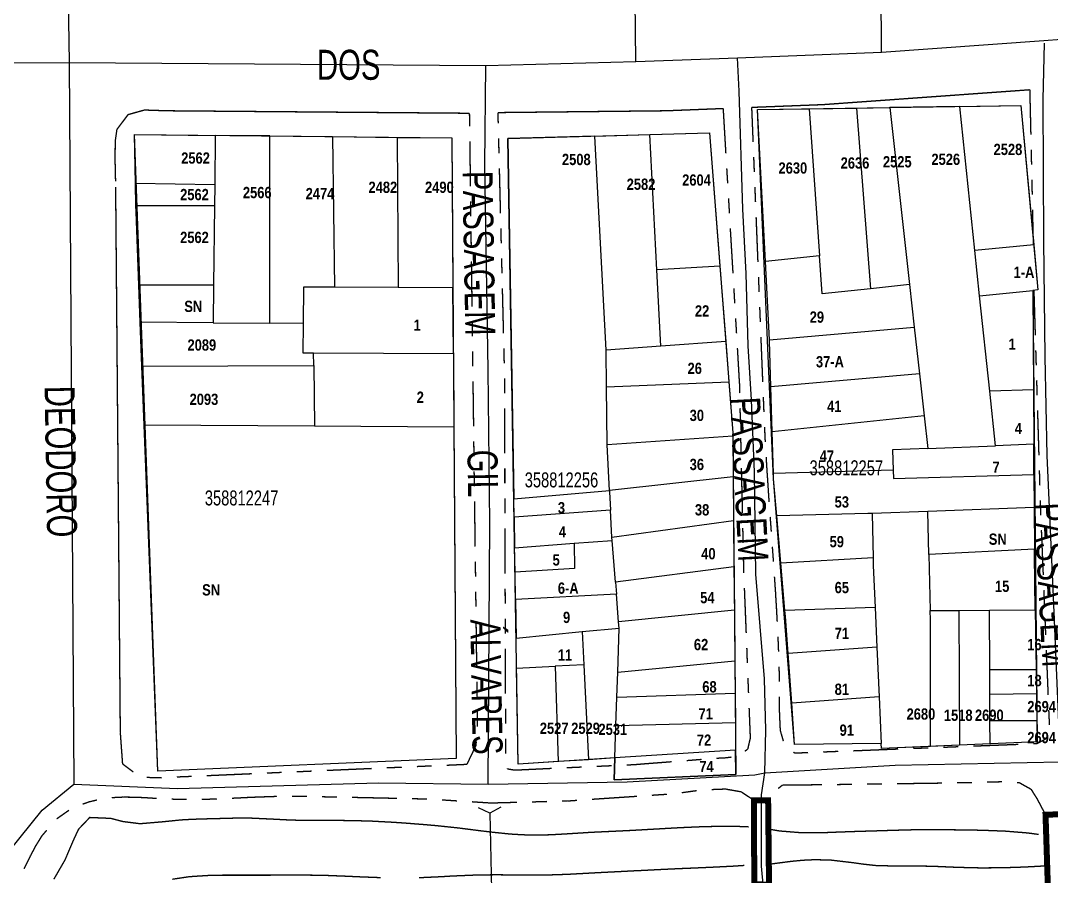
# Model space of a CAD drawing. Extents: x 201676 to 203188, y 4837754 to 4839005.
# Drawn here: x 201966.9 to 202104.2, y 4838520.7 to 4838634.8 of the extents above; entities that cross this region are included whole.
import ezdxf
from ezdxf.enums import TextEntityAlignment as Align

# ---------------------------------------------------------------- set-up
doc = ezdxf.new("R2010")
doc.units = 0
doc.header["$LTSCALE"] = 1.5
doc.header["$MEASUREMENT"] = 0
doc.linetypes.add('PHANTOMX2', pattern=[5, 2.5, -0.5, 0.5, -0.5, 0.5, -0.5])
for name, color, linetype in [('CD-MALHA-LOTES', 40, 'CONTINUOUS'), ('CD_TXT_QUADRA', 7, 'CONTINUOUS'), ('HD-CURSO-PERENE', 170, 'CONTINUOUS'), ('RU-QUADRAS', 210, 'CONTINUOUS'), ('SV-EIXO-RUA-N-PAV', 6, 'CONTINUOUS'), ('SV-EIXO-RUA-PAV', 20, 'CONTINUOUS'), ('SV-ESTIVAS', 7, 'CONTINUOUS'), ('SV-PONTE-BUEIRO', 7, 'CONTINUOUS'), ('SV-RUA-NAO-PAV-S-GUIA-C-GUIA', 7, 'PHANTOMX2'), ('SV-RUA-PAVIM-S-GUIA-C-GUIA', 7, 'CONTINUOUS'), ('SV-TXT-RUA-N-PAV-S-GUIA-C-GUIA', 7, 'CONTINUOUS'), ('SV-TXT-RUA-PAV-S-GUIA-C-GUIA', 7, 'CONTINUOUS'), ('Th_NmrPort', 7, 'CONTINUOUS')]:
    doc.layers.add(name, color=color, linetype=linetype)
doc.styles.add('ARIAL', font='ARIAL.TTF')
doc.styles.get("Standard").update_dxf_attribs({"font": 'swisscbo.ttf'})

# ---------------------------------------------------------------- blocks, each defined once
blk = doc.blocks.new('COD045', base_point=(201519.89, 4838593.29))
at = {"layer": 'SV-ESTIVAS'}
blk.add_lwpolyline([(201520.638538, 4838591.792924), (201519.89, 4838593.29), (201520.638538, 4838594.792924)], dxfattribs=at)

msp = doc.modelspace()

# ---------------------------------------------------------------- linework, layer by layer
at = {"layer": 'CD-MALHA-LOTES', "linetype": 'Continuous'}
for p, q in [((202078.25, 4838623.16), (202082.71, 4838623.23)), ((202092.01, 4838623.37), (202082.71, 4838623.23)), ((202082.71, 4838623.23), (202085.32, 4838599.63)), ((202092.01, 4838623.37), (202100.14, 4838623.49)), ((202094.03, 4838604.15), (202092.01, 4838623.37)), ((202100.14, 4838623.49), (202101.87, 4838604.94)), ((202065.07, 4838622.96), (202071.95, 4838623.07)), ((202066.14, 4838602.69), (202065.07, 4838622.96)), ((202071.95, 4838623.07), (202078.25, 4838623.16)), ((202071.95, 4838623.07), (202073.33, 4838603.45)), ((202078.25, 4838623.16), (202080.12, 4838599.07)), ((201982.11, 4838619.64), (201992.85, 4838619.51)), ((201982.23, 4838613.08), (201982.11, 4838619.64)), ((201992.85, 4838619.51), (201992.77, 4838612.93)), ((202000.13, 4838619.43), (201992.85, 4838619.51)), ((202000.13, 4838594.48), (202000.13, 4838619.43)), ((202000.13, 4838619.43), (202008.46, 4838619.34)), ((202008.46, 4838619.34), (202008.74, 4838599.27)), ((202008.46, 4838619.34), (202017.08, 4838619.25)), ((202017.08, 4838619.25), (202017.23, 4838599.24)), ((202017.08, 4838619.25), (202024.36, 4838619.17)), ((202024.36, 4838619.17), (202024.5, 4838599.21)), ((202043.41, 4838619.41), (202031.82, 4838619.1)), ((202031.82, 4838619.1), (202032.62, 4838571.08)), ((202043.41, 4838619.41), (202050.72, 4838619.61)), ((202044.92, 4838590.86), (202043.41, 4838619.41)), ((202050.72, 4838619.61), (202058.67, 4838619.83)), ((202051.66, 4838601.57), (202050.72, 4838619.61)), ((202058.67, 4838619.83), (202060.06, 4838602.07)), ((201992.77, 4838612.93), (201982.23, 4838613.08)), ((201982.28, 4838610.11), (201982.23, 4838613.08)), ((201992.77, 4838612.93), (201992.74, 4838610.11)), ((201992.74, 4838610.11), (201982.28, 4838610.11)), ((201982.3, 4838609.33), (201982.28, 4838610.11)), ((201992.74, 4838610.11), (201992.62, 4838599.53)), ((201982.67, 4838599.53), (201982.3, 4838609.33)), ((202101.87, 4838604.94), (202094.03, 4838604.15)), ((202094.66, 4838598.13), (202094.03, 4838604.15)), ((202101.87, 4838604.94), (202102.43, 4838598.92)), ((202073.33, 4838603.45), (202066.14, 4838602.69)), ((202066.69, 4838592.26), (202066.14, 4838602.69)), ((202073.69, 4838598.38), (202073.33, 4838603.45)), ((202060.06, 4838602.07), (202051.66, 4838601.57)), ((202052.19, 4838591.4), (202051.66, 4838601.57)), ((202060.06, 4838602.07), (202060.84, 4838592.05)), ((201992.62, 4838599.53), (201982.67, 4838599.53)), ((201982.86, 4838594.62), (201982.67, 4838599.53)), ((201992.62, 4838599.53), (201992.56, 4838594.54)), ((202004.59, 4838599.28), (202004.54, 4838594.44)), ((202008.74, 4838599.27), (202004.59, 4838599.28)), ((202017.23, 4838599.24), (202008.74, 4838599.27)), ((202024.5, 4838599.21), (202017.23, 4838599.24)), ((202024.56, 4838590.45), (202024.5, 4838599.21)), ((202080.12, 4838599.07), (202073.69, 4838598.38)), ((202085.32, 4838599.63), (202080.12, 4838599.07)), ((202085.32, 4838599.63), (202085.95, 4838593.93)), ((202094.66, 4838598.13), (202101.73, 4838598.85)), ((202102.43, 4838598.92), (202101.73, 4838598.85)), ((202101.73, 4838598.85), (202101.82, 4838585.6)), ((202096, 4838585.41), (202094.66, 4838598.13)), ((201992.56, 4838594.54), (201982.86, 4838594.62)), ((201983.09, 4838588.75), (201982.86, 4838594.62)), ((201992.56, 4838594.54), (202000.13, 4838594.48)), ((202004.54, 4838594.44), (202000.13, 4838594.48)), ((202004.54, 4838594.44), (202004.51, 4838590.54)), ((202066.69, 4838592.26), (202085.95, 4838593.93)), ((202085.95, 4838593.93), (202086.64, 4838587.71)), ((202060.84, 4838592.05), (202052.19, 4838591.4)), ((202060.84, 4838592.05), (202061.26, 4838586.65)), ((202066.69, 4838592.14), (202066.69, 4838592.26)), ((202066.86, 4838586), (202066.69, 4838592.14)), ((202004.51, 4838590.54), (202005.93, 4838590.54)), ((202005.96, 4838588.85), (202005.93, 4838590.54)), ((202005.93, 4838590.54), (202024.56, 4838590.45)), ((202024.56, 4838590.45), (202024.63, 4838580.63)), ((202052.19, 4838591.4), (202044.92, 4838590.86)), ((202044.98, 4838585.99), (202044.92, 4838590.86)), ((201983.09, 4838588.75), (202005.96, 4838588.85)), ((201983.4, 4838580.87), (201983.09, 4838588.75)), ((202005.96, 4838588.85), (202006.08, 4838580.74)), ((202086.64, 4838587.71), (202066.86, 4838586)), ((202086.64, 4838587.71), (202087.26, 4838582.13)), ((202044.98, 4838585.99), (202061.26, 4838586.65)), ((202061.26, 4838586.65), (202061.79, 4838579.88)), ((202045.06, 4838578.27), (202044.98, 4838585.99)), ((202067.03, 4838579.99), (202066.86, 4838586)), ((202101.82, 4838585.6), (202096, 4838585.41)), ((202096.76, 4838578.14), (202096, 4838585.41)), ((202101.82, 4838585.6), (202101.86, 4838578.34)), ((202087.26, 4838582.13), (202067.03, 4838579.99)), ((202087.26, 4838582.13), (202087.74, 4838577.77)), ((202006.08, 4838580.74), (201983.4, 4838580.87)), ((201985.18, 4838534.78), (201983.4, 4838580.87)), ((202024.63, 4838580.63), (202006.08, 4838580.74)), ((202024.63, 4838580.63), (202024.95, 4838536.47)), ((202061.79, 4838579.41), (202045.06, 4838578.27)), ((202061.79, 4838579.88), (202061.79, 4838579.41)), ((202061.79, 4838579.41), (202061.84, 4838573.98)), ((202067.19, 4838574.42), (202067.03, 4838579.99)), ((202045.37, 4838572.18), (202045.06, 4838578.27)), ((202087.74, 4838577.77), (202096.76, 4838578.14)), ((202101.86, 4838578.34), (202096.76, 4838578.14)), ((202101.89, 4838574.3), (202101.86, 4838578.34)), ((202087.74, 4838577.77), (202083.05, 4838577.58)), ((202083.05, 4838577.58), (202083.15, 4838574.89)), ((202061.84, 4838573.98), (202045.37, 4838572.18)), ((202061.84, 4838573.98), (202061.89, 4838568.12)), ((202083.15, 4838574.89), (202067.19, 4838574.42)), ((202067.21, 4838573.75), (202067.19, 4838574.42)), ((202083.15, 4838574.89), (202083.19, 4838573.77)), ((202083.19, 4838573.77), (202101.89, 4838574.3)), ((202101.89, 4838574.3), (202101.92, 4838569.9)), ((202067.64, 4838568.81), (202067.21, 4838573.75)), ((202032.62, 4838571.08), (202045.37, 4838572.18)), ((202032.66, 4838568.63), (202032.62, 4838571.08)), ((202045.37, 4838572.18), (202045.38, 4838571.98)), ((202045.38, 4838571.98), (202045.5, 4838569.57)), ((202101.92, 4838569.9), (202087.75, 4838569.39)), ((202101.92, 4838569.9), (202101.96, 4838564.34)), ((202045.5, 4838569.57), (202032.66, 4838568.63)), ((202032.66, 4838568.63), (202032.72, 4838564.55)), ((202045.69, 4838565.91), (202045.5, 4838569.57)), ((202079.77, 4838569.1), (202067.64, 4838568.81)), ((202068.18, 4838562.5), (202067.64, 4838568.81)), ((202080.35, 4838569.12), (202079.77, 4838569.1)), ((202087.75, 4838569.39), (202080.35, 4838569.12)), ((202080.35, 4838569.12), (202080.48, 4838563.21)), ((202087.89, 4838563.64), (202087.75, 4838569.39)), ((202061.89, 4838568.12), (202045.69, 4838565.91)), ((202061.89, 4838568.12), (202061.94, 4838561.99)), ((202045.71, 4838565.53), (202045.69, 4838565.91)), ((202032.72, 4838564.55), (202040.67, 4838565.15)), ((202032.78, 4838561.31), (202032.72, 4838564.55)), ((202040.67, 4838565.15), (202045.71, 4838565.53)), ((202040.67, 4838565.15), (202040.7, 4838561.79)), ((202046.16, 4838559.94), (202045.71, 4838565.53)), ((202101.96, 4838564.34), (202087.89, 4838563.64)), ((202101.96, 4838563.56), (202101.96, 4838564.34)), ((202080.48, 4838563.21), (202068.18, 4838562.5)), ((202080.48, 4838563.21), (202080.5, 4838562.17)), ((202087.89, 4838563.64), (202088.08, 4838556.17)), ((202102.07, 4838556.26), (202101.96, 4838563.56)), ((202040.7, 4838561.79), (202032.78, 4838561.31)), ((202061.94, 4838561.99), (202046.16, 4838559.94)), ((202061.94, 4838561.99), (202061.99, 4838556.23)), ((202068.73, 4838556.19), (202068.18, 4838562.5)), ((202080.5, 4838562.17), (202080.75, 4838556.59)), ((202032.84, 4838557.66), (202032.78, 4838561.31)), ((202046.16, 4838559.94), (202046.29, 4838558.34)), ((202046.29, 4838558.34), (202032.84, 4838557.66)), ((202032.84, 4838557.66), (202032.92, 4838552.51)), ((202046.58, 4838554.66), (202046.29, 4838558.34)), ((202061.99, 4838556.23), (202046.58, 4838554.66)), ((202061.99, 4838556.23), (202062.05, 4838549.49)), ((202080.75, 4838556.59), (202068.73, 4838556.19)), ((202068.8, 4838555.37), (202068.73, 4838556.19)), ((202080.75, 4838556.59), (202080.98, 4838551.31)), ((202088.08, 4838556.17), (202091.91, 4838556.19)), ((202088.11, 4838554.95), (202088.08, 4838556.17)), ((202091.91, 4838556.19), (202095.97, 4838556.22)), ((202091.91, 4838556.19), (202092, 4838538.24)), ((202095.97, 4838556.22), (202102.07, 4838556.26)), ((202096, 4838548.26), (202095.97, 4838556.22)), ((202102.07, 4838556.26), (202102.2, 4838548.26)), ((202046.65, 4838553.84), (202046.58, 4838554.66)), ((202069.15, 4838550.44), (202068.8, 4838555.37)), ((202088.12, 4838538.07), (202088.11, 4838554.95)), ((202032.92, 4838552.51), (202041.73, 4838553.36)), ((202041.73, 4838553.36), (202046.65, 4838553.84)), ((202041.73, 4838553.36), (202041.95, 4838548.94)), ((202046.45, 4838547.97), (202046.65, 4838553.84)), ((202032.99, 4838548.49), (202032.92, 4838552.51)), ((202080.98, 4838551.31), (202069.15, 4838550.44)), ((202080.98, 4838551.31), (202081.27, 4838544.65)), ((202046.45, 4838547.97), (202062.05, 4838549.49)), ((202062.05, 4838549.49), (202062.09, 4838545.18)), ((202069.63, 4838543.81), (202069.15, 4838550.44)), ((202032.99, 4838548.49), (202038.12, 4838548.75)), ((202033.2, 4838535.69), (202032.99, 4838548.49)), ((202041.95, 4838548.94), (202038.12, 4838548.75)), ((202038.12, 4838548.75), (202038.52, 4838536.03)), ((202041.95, 4838548.94), (202042.57, 4838536.29)), ((202046.34, 4838544.63), (202046.45, 4838547.97)), ((202102.2, 4838548.26), (202096, 4838548.26)), ((202096.02, 4838544.98), (202096, 4838548.26)), ((202102.2, 4838548.26), (202102.24, 4838545.09)), ((202046.34, 4838544.63), (202062.09, 4838545.18)), ((202062.09, 4838545.18), (202062.13, 4838541.23)), ((202102.24, 4838545.09), (202096.02, 4838544.98)), ((202096.04, 4838541.46), (202096.02, 4838544.98)), ((202102.24, 4838545.09), (202102.3, 4838541.46)), ((202046.21, 4838540.84), (202046.34, 4838544.63)), ((202081.27, 4838544.65), (202069.63, 4838543.81)), ((202070.02, 4838538.33), (202069.63, 4838543.81)), ((202081.27, 4838544.65), (202081.55, 4838538.47)), ((202046.07, 4838536.52), (202046.21, 4838540.84)), ((202046.21, 4838540.84), (202062.13, 4838541.23)), ((202062.13, 4838541.23), (202062.16, 4838537.56)), ((202102.3, 4838541.46), (202096.04, 4838541.46)), ((202096.05, 4838538.41), (202096.04, 4838541.46)), ((202102.3, 4838541.46), (202102.34, 4838538.67)), ((202081.55, 4838538.47), (202070.02, 4838538.33)), ((202081.58, 4838537.8), (202081.55, 4838538.47)), ((202092, 4838538.24), (202088.12, 4838538.07)), ((202096.05, 4838538.41), (202092, 4838538.24)), ((202102.34, 4838538.67), (202096.05, 4838538.41)), ((202062.16, 4838537.56), (202046.07, 4838536.52)), ((202062.19, 4838534.3), (202062.16, 4838537.56)), ((202088.12, 4838538.07), (202081.58, 4838537.8)), ((202024.95, 4838536.47), (201985.18, 4838534.78)), ((202038.52, 4838536.03), (202033.2, 4838535.69)), ((202042.57, 4838536.29), (202038.52, 4838536.03)), ((202046.07, 4838536.52), (202042.57, 4838536.29)), ((202046.07, 4838536.52), (202045.97, 4838533.6)), ((202045.97, 4838533.6), (202062.19, 4838534.3))]:
    msp.add_line(p, q, dxfattribs=at)
at = {"layer": 'HD-CURSO-PERENE', "const_width": 0.18}
for points in [[(201971.35, 4838520.36), (201972.84, 4838522.94), (201973.95, 4838525.54), (201974.64, 4838527.03), (201976.13, 4838528.59), (201978.94, 4838528.47), (201980.54, 4838528.05), (201982.82, 4838527.76), (201985.79, 4838528.01), (201988.35, 4838528.27), (201989.85, 4838528.35), (201991.36, 4838528.4), (201993.71, 4838528.46), (201995.21, 4838528.5), (201997.71, 4838528.5), (202000.71, 4838528.36), (202002.2, 4838528.28), (202004.74, 4838528.19), (202007.74, 4838528.19), (202009.8, 4838528.19), (202011.3, 4838528.17), (202013.56, 4838528.11), (202016.56, 4838527.95), (202018.05, 4838527.85), (202020.83, 4838527.63), (202022.32, 4838527.5), (202025.17, 4838527.2), (202028.15, 4838526.82), (202029.63, 4838526.64), (202032.15, 4838526.38), (202033.65, 4838526.29), (202035.15, 4838526.24), (202037.38, 4838526.28), (202038.88, 4838526.36), (202040.37, 4838526.45), (202042.88, 4838526.61), (202045.87, 4838526.75), (202048.37, 4838526.87), (202051.36, 4838527.04), (202053.46, 4838527.16), (202054.96, 4838527.24), (202057.91, 4838527.37), (202060.91, 4838527.42), (202062.41, 4838527.4), (202063.91, 4838527.34)], [(202066.53, 4838527.05), (202068.02, 4838526.79), (202071, 4838526.55), (202072.72, 4838526.55), (202074.22, 4838526.58), (202075.72, 4838526.64), (202077.97, 4838526.72), (202080.97, 4838526.81), (202083.17, 4838526.88), (202084.67, 4838526.92), (202086.17, 4838526.96), (202088.67, 4838526.97), (202091.67, 4838526.94), (202093.93, 4838526.91), (202095.43, 4838526.87), (202098.05, 4838526.77), (202101.04, 4838526.53), (202102.53, 4838526.33)], [(202066.58, 4838522.35), (202069.55, 4838522.74), (202071.11, 4838522.89), (202072.61, 4838522.96), (202074.76, 4838522.92), (202077.74, 4838522.57), (202079.23, 4838522.36), (202080.9, 4838522.18), (202083.9, 4838522.11), (202085.4, 4838522.13), (202088.32, 4838522.09), (202091.32, 4838521.96), (202093.33, 4838521.9), (202094.83, 4838521.87), (202096.33, 4838521.88), (202097.83, 4838521.9), (202099.44, 4838521.94), (202100.94, 4838522), (202103.66, 4838522.15)], [(202020, 4838520.56), (202023, 4838520.7), (202024.49, 4838520.79), (202027.39, 4838520.91), (202028.89, 4838520.94), (202030.39, 4838520.95), (202032.95, 4838520.93), (202034.45, 4838520.91), (202036.7, 4838520.91), (202039.7, 4838521.01), (202041.2, 4838521.09), (202043.55, 4838521.22), (202046.54, 4838521.37), (202048.65, 4838521.48), (202050.15, 4838521.55), (202051.64, 4838521.63), (202054.59, 4838521.77), (202056.09, 4838521.83), (202058.83, 4838521.95), (202061.83, 4838522.1), (202063.32, 4838522.2)], [(201987.14, 4838520.36), (201989.4, 4838520.7), (201992.39, 4838520.89), (201993.89, 4838520.9), (201996.75, 4838520.9), (201999.75, 4838520.9), (202002.75, 4838520.91), (202004.25, 4838520.91), (202005.75, 4838520.9), (202007.56, 4838520.87), (202010.56, 4838520.75), (202012.06, 4838520.68), (202014.89, 4838520.57)]]:
    msp.add_lwpolyline(points, dxfattribs=at)
at = {"layer": 'RU-QUADRAS', "color": 6, "linetype": 'Continuous'}
for points in [[(202065.07, 4838622.96), (202100.14, 4838623.49), (202102.43, 4838598.92), (202101.73, 4838598.85), (202102.34, 4838538.67), (202081.58, 4838537.8), (202081.55, 4838538.47), (202070.02, 4838538.33), (202067.21, 4838573.75)], [(201982.11, 4838619.64), (202024.36, 4838619.17), (202024.95, 4838536.47), (201985.18, 4838534.78)], [(202031.82, 4838619.1), (202058.67, 4838619.83), (202061.79, 4838579.88), (202062.19, 4838534.3), (202045.97, 4838533.6), (202046.07, 4838536.52), (202033.2, 4838535.69)]]:
    msp.add_lwpolyline(points, close=True, dxfattribs=at)
at = {"layer": 'SV-EIXO-RUA-N-PAV'}
for points in [[(202103.26, 4838631.8), (202103.07, 4838624.28), (202103.16, 4838605.47), (202103.35, 4838590), (202103.63, 4838576.84), (202104.39, 4838559.02), (202105.41, 4838535.99)], [(202029.19, 4838533.01), (202029.41, 4838567.84), (202029.19, 4838588.27), (202028.76, 4838615.58), (202028.87, 4838628.83)], [(202066.05, 4838534.53), (202066.18, 4838540.22), (202065.99, 4838547.07), (202064.85, 4838561.04), (202064.67, 4838574.63), (202064.29, 4838584.28), (202063.81, 4838591.45), (202063.57, 4838601.1), (202063.1, 4838609.66), (202062.63, 4838625.41), (202062.39, 4838629.86)], [(201961.7, 4838518.24), (201965.39, 4838524.08), (201969.81, 4838529.56), (201974, 4838533.01), (201987.83, 4838532.47), (202014.57, 4838533.23), (202029.19, 4838533.01), (202047.72, 4838533.35), (202064.71, 4838534.29), (202066.05, 4838534.53), (202083.39, 4838535.55), (202105.41, 4838535.99), (202112.27, 4838534.3), (202128.82, 4838534.73), (202145.15, 4838535.28), (202154.57, 4838536.16), (202162.68, 4838536.82), (202168.65, 4838534.22), (202182.8, 4838533.09), (202194.52, 4838532.21), (202206.58, 4838532.1), (202215.95, 4838533.97), (202220.33, 4838536.6)], [(202065.6, 4838399.98), (202065.37, 4838426.02), (202065.64, 4838463.04), (202065.91, 4838504.05), (202066.14, 4838516.34), (202065.62, 4838522.1), (202065.62, 4838531.59), (202066.05, 4838534.53)]]:
    msp.add_lwpolyline(points, dxfattribs=at)
at = {"layer": 'SV-EIXO-RUA-PAV'}
for points in [[(201972.21, 4838745.74), (201972.49, 4838684.39), (201973.39, 4838629.23), (201974, 4838533.01)], [(202048.87, 4838629.38), (202048.48, 4838666.25), (202047.7, 4838697.86), (202046.14, 4838745.74)], [(202081.6, 4838630.62), (202081.38, 4838672.52), (202080.93, 4838702.48), (202080.7, 4838723.43)], [(201754.17, 4838629.63), (201754.97, 4838629.6), (201836.2, 4838630.11), (201847.72, 4838628.58), (201973.39, 4838629.23), (202028.87, 4838628.83), (202048.87, 4838629.38), (202062.39, 4838629.86), (202081.6, 4838630.62), (202103.2, 4838632.16), (202133.82, 4838634.47), (202138.5, 4838634.62), (202168.44, 4838636.51), (202172.88, 4838636.89), (202217.95, 4838640.35), (202231.87, 4838640.66), (202278.72, 4838645.72), (202318.41, 4838649.42)]]:
    msp.add_lwpolyline(points, dxfattribs=at)
at = {"layer": 'SV-ESTIVAS'}
msp.add_lwpolyline([(202029.43, 4838529.17), (202029.64, 4838518.95)], dxfattribs=at)
at = {"layer": 'SV-PONTE-BUEIRO', "const_width": 0.8}
for points in [[(202066.61, 4838519.63), (202066.49, 4838530.87), (202064.59, 4838530.89), (202064.65, 4838519.69)], [(202106.9, 4838518.56), (202106.59, 4838529.07), (202103.44, 4838528.95), (202103.78, 4838518.39)]]:
    msp.add_lwpolyline(points, close=True, dxfattribs=at)
at = {"layer": 'SV-RUA-NAO-PAV-S-GUIA-C-GUIA', "const_width": 0.18}
for points in [[(202101.35, 4838625.59), (202101.49, 4838619.59)], [(202064.33, 4838622.6), (202064.3, 4838623.24)], [(202026.72, 4838621.7), (202026.71, 4838622.46)], [(202030.51, 4838622.1), (202030.5, 4838622.55)], [(202030.54, 4838621.1), (202030.51, 4838622.1)], [(202060.51, 4838623.09), (202060.86, 4838617.1)], [(202064.49, 4838618.61), (202064.33, 4838622.6)], [(202026.73, 4838620.7), (202026.72, 4838621.7)], [(202030.64, 4838617.1), (202030.59, 4838619.1)], [(202026.84, 4838612.7), (202026.76, 4838618.7)], [(202064.65, 4838614.61), (202064.57, 4838616.61)], [(202101.53, 4838617.59), (202101.58, 4838615.59)], [(202030.84, 4838609.1), (202030.69, 4838615.1)], [(202060.98, 4838615.1), (202061.1, 4838613.11)], [(202101.62, 4838613.59), (202101.67, 4838611.59)], [(202064.81, 4838610.61), (202064.73, 4838612.61)], [(202061.22, 4838611.11), (202061.34, 4838609.11)], [(202026.89, 4838608.7), (202026.86, 4838610.7)], [(202101.71, 4838609.59), (202101.8, 4838605.6)], [(202065.13, 4838602.62), (202064.89, 4838608.61)], [(202026.94, 4838604.7), (202026.92, 4838606.7)], [(202030.94, 4838605.11), (202030.89, 4838607.1)], [(202061.45, 4838607.12), (202061.81, 4838601.13)], [(202101.8, 4838605.6), (202101.82, 4838604.88)], [(202027.05, 4838596.7), (202026.97, 4838602.7)], [(202031.04, 4838601.11), (202030.99, 4838603.11)], [(202065.29, 4838598.62), (202065.21, 4838600.62)], [(202031.24, 4838593.11), (202031.09, 4838599.11)], [(202061.93, 4838599.13), (202062.04, 4838597.14)], [(202101.9, 4838598.87), (202102.08, 4838592.87)], [(202065.45, 4838594.63), (202065.37, 4838596.62)], [(202027.1, 4838592.71), (202027.07, 4838594.71)], [(202062.16, 4838595.14), (202062.28, 4838593.14)], [(202065.77, 4838586.63), (202065.53, 4838592.63)], [(202027.15, 4838588.71), (202027.12, 4838590.71)], [(202031.34, 4838589.11), (202031.29, 4838591.11)], [(202062.4, 4838591.15), (202062.63, 4838587.15)], [(202102.14, 4838590.87), (202102.2, 4838588.87)], [(202027.26, 4838580.71), (202027.18, 4838586.71)], [(202031.39, 4838585.11), (202031.38, 4838587.11)], [(202062.63, 4838587.15), (202062.68, 4838586.37)], [(202062.68, 4838586.37), (202062.71, 4838585.15)], [(202102.26, 4838586.88), (202102.32, 4838584.88)], [(202065.93, 4838582.64), (202065.85, 4838584.63)], [(202031.41, 4838577.11), (202031.39, 4838583.11)], [(202062.75, 4838583.15), (202062.8, 4838581.16)], [(202102.38, 4838582.88), (202102.56, 4838576.88)], [(202066.04, 4838580.14), (202066.02, 4838580.64)], [(202066.06, 4838579.64), (202066.04, 4838580.14)], [(202066.11, 4838578.64), (202066.06, 4838579.64)], [(202027.31, 4838576.71), (202027.28, 4838578.71)], [(202062.84, 4838579.16), (202062.89, 4838577.16)], [(202066.29, 4838575.61), (202066.23, 4838576.64)], [(202031.42, 4838573.11), (202031.42, 4838575.11)], [(202062.93, 4838575.16), (202063.07, 4838569.16)], [(202066.35, 4838574.65), (202066.29, 4838575.61)], [(202027.36, 4838572.71), (202027.33, 4838574.71)], [(202066.39, 4838574.1), (202066.35, 4838574.65)], [(202066.42, 4838573.65), (202066.39, 4838574.1)], [(202102.62, 4838574.88), (202102.68, 4838572.88)], [(202066.49, 4838572.58), (202066.42, 4838573.65)], [(202066.55, 4838571.65), (202066.49, 4838572.58)], [(202031.43, 4838569.11), (202031.43, 4838571.11)], [(202066.59, 4838571.07), (202066.55, 4838571.65)], [(202066.62, 4838570.66), (202066.59, 4838571.07)], [(202027.46, 4838564.71), (202027.39, 4838570.71)], [(202102.74, 4838570.88), (202102.77, 4838569.88)], [(202102.77, 4838569.88), (202102.78, 4838569.56)], [(202066.81, 4838568.04), (202066.76, 4838568.66)], [(202102.78, 4838569.56), (202102.81, 4838568.88)], [(202031.46, 4838561.11), (202031.44, 4838567.11)], [(202063.11, 4838567.16), (202063.16, 4838565.16)], [(202066.84, 4838567.66), (202066.81, 4838568.04)], [(202066.91, 4838566.67), (202066.84, 4838567.66)], [(202102.89, 4838566.89), (202103.14, 4838560.89)], [(202067.14, 4838563.49), (202067.05, 4838564.67)], [(202063.2, 4838563.16), (202063.25, 4838561.16)], [(202067.2, 4838562.68), (202067.14, 4838563.49)], [(202027.52, 4838560.71), (202027.49, 4838562.71)], [(202067.35, 4838560.47), (202067.33, 4838560.68)], [(202067.4, 4838559.68), (202067.35, 4838560.47)], [(202027.57, 4838556.71), (202027.54, 4838558.71)], [(202031.47, 4838557.11), (202031.46, 4838559.11)], [(202063.33, 4838559.16), (202063.57, 4838553.17)], [(202067.45, 4838558.96), (202067.4, 4838559.68)], [(202067.47, 4838558.69), (202067.45, 4838558.96)], [(202067.54, 4838557.46), (202067.47, 4838558.69)], [(202103.22, 4838558.89), (202103.3, 4838556.89)], [(202067.59, 4838556.69), (202067.54, 4838557.46)], [(202067.7, 4838554.69), (202067.59, 4838556.69)], [(202027.67, 4838548.71), (202027.59, 4838554.71)], [(202031.48, 4838553.11), (202031.47, 4838555.11)], [(202103.38, 4838554.9), (202103.46, 4838552.9)], [(202067.85, 4838551.48), (202067.8, 4838552.7)], [(202031.5, 4838545.43), (202031.48, 4838551.11)], [(202063.65, 4838551.17), (202063.72, 4838549.17)], [(202067.88, 4838550.7), (202067.85, 4838551.48)], [(202103.55, 4838550.9), (202103.79, 4838544.9)], [(202067.95, 4838548.53), (202067.95, 4838548.7)], [(202067.97, 4838547.7), (202067.95, 4838548.53)], [(202067.98, 4838546.7), (202067.97, 4838547.7)], [(202027.73, 4838544.71), (202027.7, 4838546.71)], [(202063.8, 4838547.17), (202063.88, 4838545.17)], [(202031.5, 4838545.11), (202031.5, 4838545.43)], [(202068, 4838542.69), (202068, 4838544.7)], [(202027.77, 4838541.3), (202027.75, 4838542.71)], [(202031.51, 4838541.11), (202031.51, 4838543.11)], [(202063.96, 4838543.17), (202064.08, 4838540.18)], [(202068.04, 4838541.7), (202068, 4838542.69)], [(202103.87, 4838542.91), (202103.96, 4838540.91)], [(202027.75, 4838540.71), (202027.77, 4838541.3)], [(202027.77, 4838541.3), (202027.77, 4838541.3)], [(202068.11, 4838540.18), (202068.04, 4838541.7)], [(201980.2, 4838539.92), (201980.49, 4838535.93)], [(202064.08, 4838540.18), (202064.12, 4838539.18)], [(202068.25, 4838539.72), (202068.11, 4838540.18)], [(202068.52, 4838538.76), (202068.25, 4838539.72)], [(202027.37, 4838537.76), (202027.57, 4838538.18)], [(202027.57, 4838538.18), (202027.62, 4838538.72)], [(202031.53, 4838537.11), (202031.52, 4838539.11)], [(202063.89, 4838538.2), (202063.78, 4838537.7)], [(202064.12, 4838539.18), (202063.89, 4838538.2)], [(202091.81, 4838538.02), (202089.81, 4838537.94)], [(202099.8, 4838538.33), (202093.81, 4838538.1)], [(202102.31, 4838538.43), (202101.8, 4838538.41)], [(202102.74, 4838538.67), (202102.31, 4838538.43)], [(202102.31, 4838538.43), (202102.31, 4838538.43)], [(202103.62, 4838539.15), (202102.74, 4838538.67)], [(202026.37, 4838535.67), (202027.37, 4838537.76)], [(202061.61, 4838536.64), (202060.79, 4838536.54)], [(202063.78, 4838537.7), (202063.38, 4838537.42)], [(202070.03, 4838537.17), (202069.88, 4838537.32)], [(202070.82, 4838537.2), (202070.03, 4838537.17)], [(202071.82, 4838537.24), (202070.82, 4838537.2)], [(202075.82, 4838537.4), (202073.82, 4838537.32)], [(202083.81, 4838537.71), (202077.82, 4838537.47)], [(202087.81, 4838537.86), (202085.81, 4838537.79)], [(201980.49, 4838535.93), (201980.5, 4838535.73)], [(201980.5, 4838535.73), (201981.94, 4838534.65)], [(202015.7, 4838535.21), (202017.7, 4838535.29)], [(202019.7, 4838535.38), (202021.69, 4838535.47)], [(202023.69, 4838535.55), (202025.69, 4838535.64)], [(202025.69, 4838535.64), (202026.37, 4838535.67)], [(202041.65, 4838535.31), (202039.66, 4838535.22)], [(202045.65, 4838535.49), (202043.65, 4838535.4)], [(202048.68, 4838535.63), (202047.65, 4838535.58)], [(202049.64, 4838535.71), (202048.68, 4838535.63)], [(202053.63, 4838536.02), (202049.64, 4838535.71)], [(202057.62, 4838536.33), (202055.63, 4838536.17)], [(202060.79, 4838536.54), (202059.61, 4838536.48)], [(201983.73, 4838533.95), (201984.59, 4838533.88)], [(201984.73, 4838533.88), (201985.52, 4838533.89)], [(201985.52, 4838533.89), (201985.73, 4838533.9)], [(201987.73, 4838533.99), (201989.72, 4838534.07)], [(201991.72, 4838534.16), (201997.72, 4838534.42)], [(201999.72, 4838534.51), (202001.71, 4838534.6)], [(202003.71, 4838534.68), (202005.71, 4838534.77)], [(202007.71, 4838534.86), (202013.7, 4838535.12)], [(202031.76, 4838535.06), (202031.74, 4838535.14)], [(202032.66, 4838534.91), (202031.76, 4838535.06)], [(202032.72, 4838534.9), (202032.66, 4838534.91)], [(202033.66, 4838534.94), (202032.72, 4838534.9)], [(202037.66, 4838535.13), (202033.66, 4838534.94)], [(201984.59, 4838533.88), (201984.73, 4838533.88)], [(202068.41, 4838532.91), (202067.82, 4838532.45)], [(202068.66, 4838532.91), (202068.41, 4838532.91)], [(202069.99, 4838532.91), (202068.66, 4838532.91)], [(202070.66, 4838532.92), (202069.99, 4838532.91)], [(202073.66, 4838532.96), (202070.66, 4838532.92)], [(202077.66, 4838533.01), (202075.66, 4838532.98)], [(202081.66, 4838533.06), (202079.66, 4838533.04)], [(202084.46, 4838533.1), (202083.66, 4838533.09)], [(202084.66, 4838533.1), (202084.46, 4838533.1)], [(202084.46, 4838533.1), (202084.46, 4838533.1)], [(202086.59, 4838533.13), (202084.66, 4838533.1)], [(202086.66, 4838533.13), (202086.59, 4838533.13)], [(202089.5, 4838533.17), (202086.66, 4838533.13)], [(202089.66, 4838533.17), (202089.5, 4838533.17)], [(202092.45, 4838533.23), (202091.66, 4838533.21)], [(202092.66, 4838533.23), (202092.45, 4838533.23)], [(202093.66, 4838533.25), (202092.66, 4838533.23)], [(202097.66, 4838533.35), (202095.66, 4838533.31)], [(202099.98, 4838533.21), (202099.65, 4838533.24)], [(202100.56, 4838532.88), (202099.98, 4838533.21)], [(202101.53, 4838532.34), (202100.56, 4838532.88)], [(201979.17, 4838531.24), (201979.07, 4838531.23)], [(201980.07, 4838531.28), (201979.17, 4838531.24)], [(201980.67, 4838531.31), (201980.07, 4838531.28)], [(201981.07, 4838531.3), (201980.67, 4838531.31)], [(201982.17, 4838531.29), (201981.07, 4838531.3)], [(201983.07, 4838531.25), (201982.17, 4838531.29)], [(201983.67, 4838531.22), (201983.07, 4838531.25)], [(201984.06, 4838531.19), (201983.67, 4838531.22)], [(201985.06, 4838531.13), (201984.06, 4838531.19)], [(201995.43, 4838531.17), (201995.06, 4838531.15)], [(201996.06, 4838531.2), (201995.43, 4838531.17)], [(201996.93, 4838531.24), (201996.06, 4838531.2)], [(201997.05, 4838531.25), (201996.93, 4838531.24)], [(201998.43, 4838531.31), (201997.05, 4838531.25)], [(201999.05, 4838531.33), (201998.43, 4838531.31)], [(202001.05, 4838531.4), (201999.05, 4838531.33)], [(202004.43, 4838531.41), (202003.05, 4838531.41)], [(202005.05, 4838531.4), (202004.43, 4838531.41)], [(202009.05, 4838531.31), (202007.05, 4838531.35)], [(202017.05, 4838531.14), (202011.05, 4838531.27)], [(202049.01, 4838531.41), (202043.02, 4838531.01)], [(202053, 4838531.68), (202051, 4838531.55)], [(202056.33, 4838532.08), (202054.99, 4838531.89)], [(202056.97, 4838532.16), (202056.33, 4838532.08)], [(202060.82, 4838532.38), (202058.96, 4838532.31)], [(202060.96, 4838532.35), (202060.82, 4838532.38)], [(202062.9, 4838532.01), (202060.96, 4838532.35)], [(202062.92, 4838531.99), (202062.9, 4838532.01)], [(202064.59, 4838530.89), (202062.92, 4838531.99)], [(202102, 4838531.58), (202101.53, 4838532.34)], [(202102.34, 4838531.05), (202102, 4838531.58)], [(201976.07, 4838530.68), (201975.18, 4838530.36)], [(201976.12, 4838530.69), (201976.07, 4838530.68)], [(201977.1, 4838530.92), (201976.12, 4838530.69)], [(201987.93, 4838531), (201987.06, 4838531.04)], [(201988.06, 4838531), (201987.93, 4838531)], [(201989.06, 4838530.99), (201988.06, 4838531)], [(201992.44, 4838531.04), (201991.06, 4838531)], [(201993.06, 4838531.07), (201992.44, 4838531.04)], [(202021.05, 4838531.05), (202019.05, 4838531.09)], [(202025.04, 4838530.8), (202023.04, 4838530.93)], [(202029.52, 4838530.52), (202027.04, 4838530.68)], [(202030.03, 4838530.53), (202029.52, 4838530.52)], [(202033.03, 4838530.61), (202030.03, 4838530.53)], [(202037.03, 4838530.72), (202035.03, 4838530.66)], [(202039.81, 4838530.79), (202039.03, 4838530.77)], [(202040.03, 4838530.8), (202039.81, 4838530.79)], [(202041.02, 4838530.87), (202040.03, 4838530.8)], [(202066.49, 4838531.09), (202066.49, 4838530.87)], [(202102.51, 4838530.72), (202102.34, 4838531.05)], [(202103.44, 4838528.95), (202102.51, 4838530.72)], [(201973.27, 4838529.49), (201971.72, 4838528.4)], [(201973.36, 4838529.54), (201973.27, 4838529.49)], [(201969.75, 4838526.13), (201969.23, 4838525.28)], [(201970.4, 4838526.89), (201969.75, 4838526.13)], [(201969.75, 4838526.13), (201969.75, 4838526.13)], [(201968.96, 4838524.85), (201968.26, 4838523.53)], [(201969.23, 4838525.28), (201968.96, 4838524.85)], [(201968.24, 4838523.5), (201967.82, 4838522.63)], [(201968.26, 4838523.53), (201968.24, 4838523.5)], [(201967.56, 4838522.12), (201967.37, 4838521.74)], [(201967.82, 4838522.63), (201967.56, 4838522.12)]]:
    msp.add_lwpolyline(points, dxfattribs=at)
at = {"layer": 'SV-RUA-PAVIM-S-GUIA-C-GUIA', "linetype": 'Continuous', "const_width": 0.18, "flags": 128}
for points in [[(202101.35, 4838625.59), (202073.8, 4838623.61), (202064.3, 4838623.24)], [(202060.51, 4838623.09), (202052.92, 4838622.79), (202030.5, 4838622.55)]]:
    msp.add_lwpolyline(points, dxfattribs=at)
at = {"layer": 'SV-RUA-PAVIM-S-GUIA-C-GUIA', "const_width": 0.18}
for points in [[(201986.42, 4838622.79), (201983.42, 4838622.89), (201981.24, 4838622.28), (201979.75, 4838620.3), (201979.53, 4838618.76), (201979.5, 4838616.36), (201979.57, 4838613.4)], [(202026.71, 4838622.46), (201986.42, 4838622.79)], [(201979.58, 4838612.61), (201980.2, 4838539.92)]]:
    msp.add_lwpolyline(points, dxfattribs=at)

# ---------------------------------------------------------------- block references
at = {"layer": 'SV-ESTIVAS', "rotation": 92}
msp.add_blockref('COD045', (202029.43, 4838529.17, 3.43), dxfattribs=at)

# ---------------------------------------------------------------- texts
at = {"layer": 'CD_TXT_QUADRA', "linetype": 'Continuous', "style": 'ARIAL', "width": 0.7}
for s, p in [('358812257', (202072.01, 4838574.2)), ('358812256', (202034.07, 4838572.59)), ('358812247', (201991.46, 4838570.18))]:
    msp.add_text(s, height=2, dxfattribs=at).set_placement(p)
at = {"layer": 'SV-TXT-RUA-N-PAV-S-GUIA-C-GUIA', "style": 'ARIAL', "width": 0.7}
for s, rotation, p in [('PASSAGEM              GIL               ÁLVARES', 271, (202025.78, 4838614.74)), ('PASSAGEM', 273, (202061.41, 4838584.53)), ('PASSAGEM', 273, (202101.89, 4838570.46))]:
    msp.add_text(s, height=4, rotation=rotation, dxfattribs=at).set_placement(p)
at = {"layer": 'SV-TXT-RUA-PAV-S-GUIA-C-GUIA', "style": 'ARIAL', "width": 0.7}
msp.add_text('DOS', height=4, dxfattribs=at).set_placement((202006.38, 4838626.92))
msp.add_text('DEODORO', height=4, rotation=271, dxfattribs=at).set_placement((201970.11, 4838586.1))
at = {"layer": 'Th_NmrPort', "color": 1}
for s, p in [('2528', (202096.52, 4838617.64)), ('2562', (201988.31, 4838616.49)), ('2508', (202039.03, 4838616.3)), ('2636', (202076.15, 4838615.83)), ('2525', (202081.78, 4838615.99)), ('2526', (202088.24, 4838616.32)), ('2630', (202067.87, 4838615.16)), ('2582', (202047.65, 4838613)), ('2604', (202055.04, 4838613.56)), ('2562', (201988.17, 4838611.62)), ('2566', (201996.53, 4838611.89)), ('2474', (202004.89, 4838611.75)), ('2482', (202013.26, 4838612.59)), ('2490', (202020.79, 4838612.59)), ('2562', (201988.17, 4838605.91)), ('1-A', (202099.19, 4838601.27)), ('SN', (201988.73, 4838596.72)), ('22', (202056.74, 4838596.11)), ('29', (202072.03, 4838595.29)), ('1', (202019.27, 4838594.21)), ('2089', (201989.15, 4838591.57)), ('1', (202098.51, 4838591.68)), ('26', (202055.76, 4838588.46)), ('37-A', (202072.86, 4838589.34)), ('2093', (201989.43, 4838584.33)), ('2', (202019.68, 4838584.61)), ('41', (202074.35, 4838583.39)), ('30', (202056.04, 4838582.19)), ('4', (202099.34, 4838580.44)), ('47', (202073.36, 4838576.77)), ('36', (202056.04, 4838575.65)), ('7', (202096.38, 4838575.28)), ('53', (202075.35, 4838570.65)), ('3', (202038.48, 4838569.88)), ('38', (202056.74, 4838569.6)), ('4', (202038.62, 4838566.67)), ('59', (202074.68, 4838565.36)), ('SN', (202095.88, 4838565.69)), ('40', (202057.58, 4838563.75)), ('5', (202037.78, 4838562.92)), ('15', (202096.71, 4838559.41)), ('SN', (201991.1, 4838558.93)), ('6-A', (202038.48, 4838559.16)), ('65', (202075.35, 4838559.24)), ('54', (202057.44, 4838557.9)), ('9', (202039.17, 4838555.26)), ('71', (202075.35, 4838553.13)), ('62', (202056.6, 4838551.64)), ('16', (202101.01, 4838551.64)), ('11', (202038.48, 4838550.25)), ('68', (202057.72, 4838546.01)), ('81', (202075.35, 4838545.68)), ('18', (202101.01, 4838546.84)), ('2694', (202101.01, 4838543.37)), ('71', (202057.22, 4838542.41)), ('2680', (202084.93, 4838542.38)), ('1518', (202089.9, 4838542.22)), ('2690', (202094.04, 4838542.22)), ('2527', (202036.08, 4838540.48)), ('2529', (202040.26, 4838540.48)), ('2531', (202043.89, 4838540.34)), ('91', (202076.01, 4838540.23)), ('72', (202057, 4838538.9)), ('2694', (202101.01, 4838539.24)), ('74', (202057.33, 4838535.38))]:
    msp.add_text(s, height=1.5, dxfattribs=at).set_placement(p, align=Align.MIDDLE_LEFT)

doc.saveas('drawing.dxf')
